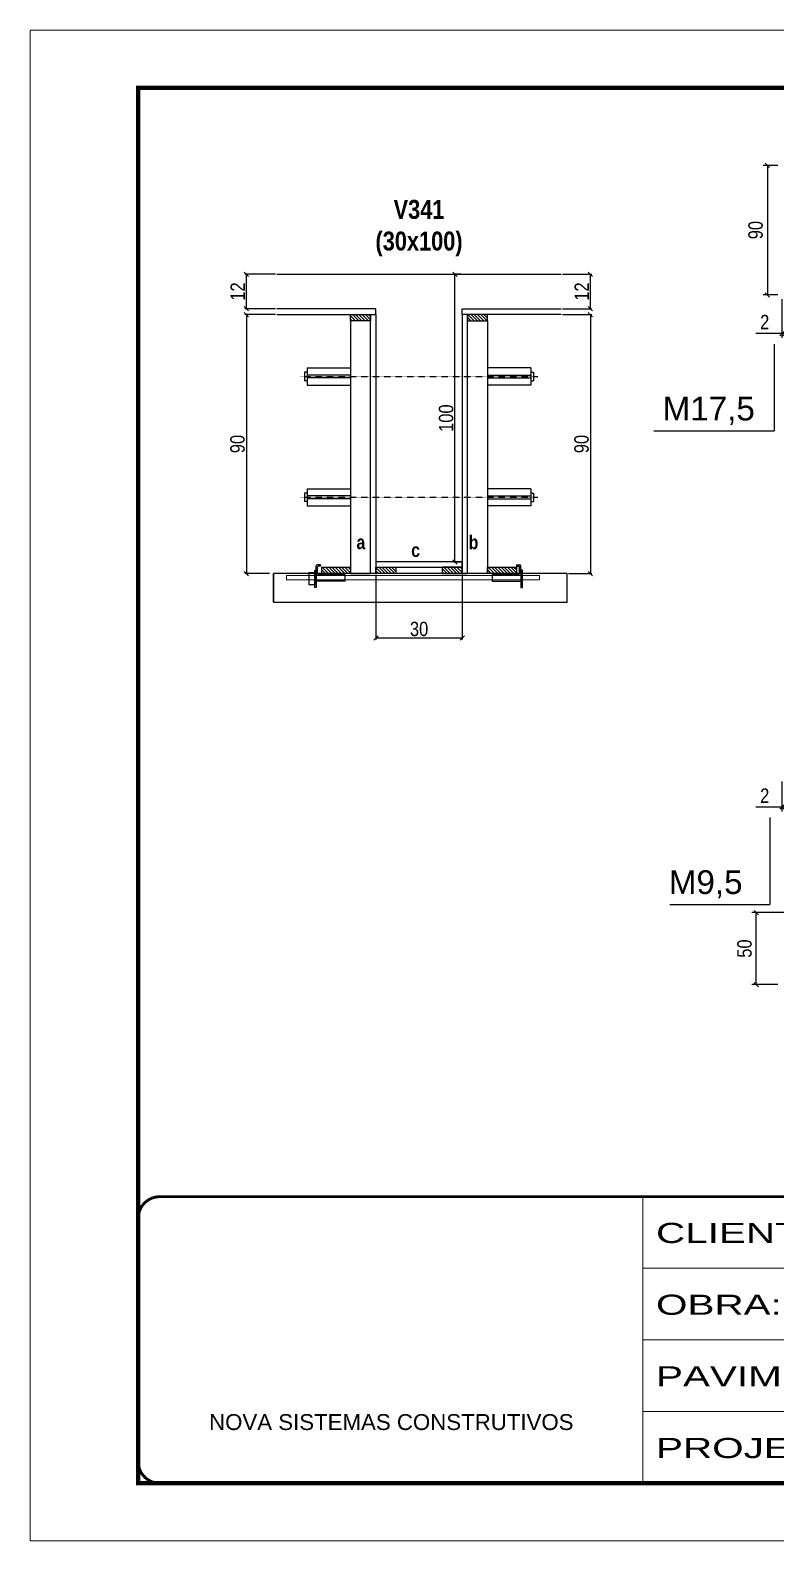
# Model space of a CAD drawing. Extents: x 13154 to 22413, y 1253 to 30260.
# Drawn here: x 13154 to 13672, y 20779 to 21829 of the extents above; entities that cross this region are included whole.
import ezdxf

# ---------------------------------------------------------------- set-up
doc = ezdxf.new("R2010")
doc.units = 0
for name, pattern in [('CONTINUO', [0]), ('DASHED', [0.75, 0.5, -0.25]), ('HIDDEN', [0.375, 0.25, -0.125])]:
    doc.linetypes.add(name, pattern=pattern)
for name, color, linetype in [('barrote', 251, 'Continuous'), ('COTA', 241, 'Continuous'), ('detalhes', 4, 'Continuous'), ('NOMENCLATURA', 7, 'Continuous'), ('Painéis', 200, 'Continuous'), ('presilha', 1, 'Continuous'), ('SARR_2.2x10', 60, 'Continuous'), ('SARR_2.2x7', 40, 'Continuous'), ('SARR_3.5x7', 81, 'Continuous'), ('TENSOR', 3, 'Continuous')]:
    doc.layers.add(name, color=color, linetype=linetype)
for name, color, linetype, lineweight in [('CONCRETO', 251, 'Continuous', 25), ('Folhas', 255, 'Continuous', 9), ('SARRAFO DE PRESSAO', 251, 'DASHED', 9), ('SCO-___-LAJ', 2, 'Continuous', 0)]:
    doc.layers.add(name, color=color, linetype=linetype, lineweight=lineweight)
doc.styles.add('ARIAL', font='arial.ttf')
doc.styles.add('COTA TECNICA', font='techl___.ttf', dxfattribs={"height": 10})
doc.styles.add('COTA TECNICA 2X', font='techl___.ttf', dxfattribs={"height": 10})
doc.styles.get("Standard").update_dxf_attribs({"font": 'arial.ttf'})
doc.styles.add('TECNICA', font='techb___.ttf', dxfattribs={"height": 10})
doc.styles.add('Tecnologia', font='')
doc.styles.get('Tecnologia').set_extended_font_data('Forgotten Futurist')
doc.dimstyles.new('PAINEL', dxfattribs={"dimtxt": 10, "dimasz": 3, "dimexe": 3, "dimexo": 3, "dimgap": 3, "dimtad": 1, "dimdec": 1, "dimzin": 12, "dimdsep": 46, "dimtxsty": 'COTA TECNICA', "dimblk1": 'OBLIQUE', "dimblk2": 'OBLIQUE', "dimsah": 1, "dimcen": 0.9, "dimclrd": 4, "dimclre": 4, "dimclrt": 240, "dimadec": 1, "dimazin": 3, "dimtfac": 1, "dimtdec": 1, "dimtmove": 0, "dimatfit": 3, "dimfxl": 1, "dimtolj": 1, "dimtzin": 12, "dimarcsym": 0})
doc.dimstyles.new('SECAO', dxfattribs={"dimscale": 0.333333, "dimtxt": 5, "dimasz": 9, "dimexe": 3, "dimexo": 3, "dimgap": 3, "dimtad": 1, "dimdec": 1, "dimlfac": 0.5, "dimzin": 12, "dimdsep": 46, "dimtxsty": 'COTA TECNICA 2X', "dimblk1": 'OBLIQUE', "dimblk2": 'OBLIQUE', "dimsah": 1, "dimcen": 0.9, "dimclrd": 4, "dimclre": 4, "dimclrt": 240, "dimadec": 1, "dimazin": 3, "dimtfac": 1, "dimtdec": 1, "dimtmove": 0, "dimatfit": 3, "dimfxl": 1, "dimtolj": 1, "dimtzin": 12, "dimarcsym": 0})

# ---------------------------------------------------------------- blocks, each defined once
blk = doc.blocks.new('9999999999')
at = {"color": 30, "linetype": 'CONTINUO'}
for p, q in [((98564.6, 34230.2), (98564.6, 34429.4)), ((98564.6, 34379.6), (99584, 34379.6)), ((98564.6, 34329.8), (99488, 34329.8)), ((98564.6, 34280), (99488, 34280))]:
    blk.add_line(p, q, dxfattribs=at)
at = {"color": 30, "linetype": 'CONTINUO', "const_width": 2}
blk.add_lwpolyline([(99584, 34230.2), (99584, 34414.4, 0.414214), (99569, 34429.4), (98229, 34429.4, 0.414214), (98214, 34414.4), (98214, 34245.2, 0.414214), (98229, 34230.2), (99584, 34230.2)], format="xyb", dxfattribs=at)
at = {"layer": 'Folhas'}
blk.add_lwpolyline([(98139, 34190.2), (99624, 34190.2), (99624, 35240.2), (98139, 35240.2)], close=True, dxfattribs=at)
at = {"layer": 'Folhas', "color": 30, "const_width": 3}
blk.add_lwpolyline([(98214, 34230.2), (99584, 34230.2), (99584, 35200.2), (98214, 35200.2)], close=True, dxfattribs=at)
at = {"color": 7, "linetype": 'Continuous', "ltscale": 5, "style": 'ARIAL'}
blk.add_text('NOVA SISTEMAS CONSTRUTIVOS', height=11.059, dxfattribs=at).set_placement((98263.2, 34267.2))
at = {"layer": 'Folhas', "color": 7, "style": 'Tecnologia', "width": 1.5}
for s, p in [('CLIENTE:', (98573.7, 34397.2)), ('OBRA:', (98573.7, 34347.3)), ('PAVIMENTO:', (98573.7, 34297.5)), ('PROJETO:', (98573.7, 34247.7))]:
    blk.add_text(s, height=14, dxfattribs=at).set_placement(p)
blk = doc.blocks.new('PRESILHA METÁLICA 1')
at = {"layer": 'presilha'}
for p, q in [((7.5, 10.6), (7.5, 19.9)), ((12, 21), (8.6, 21)), ((9, 11.6), (9, 18.9)), ((12, 19.5), (9.6, 19.5)), ((12, 21), (12, 19.5)), ((0, 13), (6, 13)), ((0, 13), (0, 0)), ((6, 0), (0, 0)), ((6, 15.5), (7.5, 15.5)), ((6, -2.5), (6, 15.5)), ((6, 13), (6, 0)), ((7.5, 15.5), (7.5, -2.5)), ((37.5, 4.1), (7.5, 4.1)), ((37.5, 11), (9.6, 11)), ((37.5, 11), (37.5, 4.1)), ((7.5, -2.5), (6, -2.5))]:
    blk.add_line(p, q, dxfattribs=at)
for centre, radius, start, end in [((8.6, 19.9), 1.14, 90, 180), ((9.6, 18.9), 0.57, 90, 180), ((9.6, 11.6), 0.57, 180, 270)]:
    blk.add_arc(centre, radius, start, end, dxfattribs=at)
blk = doc.blocks.new('PRESILHA METÁLICA 2')
at = {"layer": 'presilha'}
for p, q in [((-5.2, 23.5), (-5.2, 22)), ((-5.2, 23.5), (-1.9, 23.5)), ((-5.2, 22), (-2.8, 22)), ((-2.2, 14.1), (-2.2, 21.4)), ((0.8, 18), (-0.8, 18)), ((-0.8, 18), (-0.8, 0)), ((-0.8, 14.6), (-0.8, 22.4)), ((0.8, 0), (0.8, 18)), ((-30.8, 13.5), (-30.8, 6.6)), ((-30.8, 13.5), (-2.8, 13.5)), ((-30.8, 6.6), (-0.8, 6.6)), ((-0.8, 0), (0.8, 0))]:
    blk.add_line(p, q, dxfattribs=at)
for centre, radius, start, end in [((-2.8, 21.4), 0.57, 0, 90), ((-1.9, 22.4), 1.14, 0, 90), ((-2.8, 14.1), 0.57, 270, 0)]:
    blk.add_arc(centre, radius, start, end, dxfattribs=at)
blk = doc.blocks.new('_Oblique')
at = {"color": 0, "linetype": 'ByBlock', "lineweight": -2}
blk.add_line((-0.5, -0.5), (0.5, 0.5), dxfattribs=at)
blk = doc.blocks.new('*D42')
at = {"layer": 'COTA', "color": 4, "lineweight": -2, "transparency": 16777216}
for p, q in [((13524.2, 21631.5), (13544.5, 21631.5)), ((13543.5, 21631.5), (13543.5, 21451.5)), ((13528.3, 21451.5), (13544.5, 21451.5))]:
    blk.add_line(p, q, dxfattribs=at)
at = {"layer": 'Defpoints', "color": 0, "transparency": 16777216}
for p in [(13523.2, 21631.5), (13527.3, 21451.5), (13543.5, 21451.5)]:
    blk.add_point(p, dxfattribs=at)
at = {"layer": 'COTA', "color": 4, "lineweight": -2, "transparency": 16777216, "xscale": 3, "yscale": 3, "zscale": 3}
for p, rotation in [((13543.5, 21631.5), 90), ((13543.5, 21451.5), 270)]:
    blk.add_blockref('_Oblique', p, dxfattribs=dict(at, rotation=rotation))
at = {"layer": 'COTA', "color": 240, "transparency": 16777216, "insert": (13537.4, 21541.5), "char_height": 10, "attachment_point": 5, "rotation": 90, "style": 'COTA TECNICA 2X'}
blk.add_mtext('\\A1;90', dxfattribs=at)
blk = doc.blocks.new('*D43')
at = {"layer": 'COTA', "color": 4, "lineweight": -2, "transparency": 16777216}
for p, q in [((13524.2, 21659.5), (13544.5, 21659.5)), ((13543.5, 21635.5), (13543.5, 21659.5)), ((13524.2, 21635.5), (13544.5, 21635.5))]:
    blk.add_line(p, q, dxfattribs=at)
at = {"layer": 'Defpoints', "color": 0, "transparency": 16777216}
for p in [(13523.2, 21659.5), (13543.5, 21659.5), (13523.2, 21635.5)]:
    blk.add_point(p, dxfattribs=at)
at = {"layer": 'COTA', "color": 4, "lineweight": -2, "transparency": 16777216, "xscale": 3, "yscale": 3, "zscale": 3}
for p, rotation in [((13543.5, 21659.5), 90), ((13543.5, 21635.5), 270)]:
    blk.add_blockref('_Oblique', p, dxfattribs=dict(at, rotation=rotation))
at = {"layer": 'COTA', "color": 240, "transparency": 16777216, "insert": (13537.5, 21647.5), "char_height": 10, "attachment_point": 5, "rotation": 90, "style": 'COTA TECNICA 2X'}
blk.add_mtext('\\A1;12', dxfattribs=at)
blk = doc.blocks.new('*D44')
at = {"layer": 'COTA', "color": 4, "lineweight": -2, "transparency": 16777216}
for p, q in [((13324.8, 21631.5), (13303.5, 21631.5)), ((13304.5, 21631.5), (13304.5, 21451.5)), ((13320.7, 21451.5), (13303.5, 21451.5))]:
    blk.add_line(p, q, dxfattribs=at)
at = {"layer": 'Defpoints', "color": 0, "transparency": 16777216}
for p in [(13325.8, 21631.5), (13304.5, 21451.5), (13321.7, 21451.5)]:
    blk.add_point(p, dxfattribs=at)
at = {"layer": 'COTA', "color": 4, "lineweight": -2, "transparency": 16777216, "xscale": 3, "yscale": 3, "zscale": 3}
for p, rotation in [((13304.5, 21631.5), 90), ((13304.5, 21451.5), 270)]:
    blk.add_blockref('_Oblique', p, dxfattribs=dict(at, rotation=rotation))
at = {"layer": 'COTA', "color": 240, "transparency": 16777216, "insert": (13298.4, 21541.5), "char_height": 10, "attachment_point": 5, "rotation": 90, "style": 'COTA TECNICA 2X'}
blk.add_mtext('\\A1;90', dxfattribs=at)
blk = doc.blocks.new('*D742')
at = {"layer": 'COTA', "color": 4, "lineweight": -2, "transparency": 16777216}
for p, q in [((13453.5, 21659.5), (13448.4, 21659.5)), ((13449.4, 21459.5), (13449.4, 21659.5)), ((13453.5, 21459.5), (13448.4, 21459.5))]:
    blk.add_line(p, q, dxfattribs=at)
at = {"layer": 'Defpoints', "color": 0, "transparency": 16777216}
for p in [(13449.4, 21659.5), (13454.5, 21659.5), (13454.5, 21459.5)]:
    blk.add_point(p, dxfattribs=at)
at = {"layer": 'COTA', "color": 4, "lineweight": -2, "transparency": 16777216, "xscale": 3, "yscale": 3, "zscale": 3}
for p, rotation in [((13449.4, 21659.5), 90), ((13449.4, 21459.5), 270)]:
    blk.add_blockref('_Oblique', p, dxfattribs=dict(at, rotation=rotation))
at = {"layer": 'COTA', "color": 240, "transparency": 16777216, "insert": (13443.3, 21559.5), "char_height": 10, "attachment_point": 5, "rotation": 90, "style": 'COTA TECNICA 2X'}
blk.add_mtext('\\A1;100', dxfattribs=at)
blk = doc.blocks.new('*D743')
at = {"layer": 'COTA', "color": 4, "lineweight": -2, "transparency": 16777216}
for p, q in [((13324.8, 21659.5), (13303.5, 21659.5)), ((13304.5, 21635.5), (13304.5, 21659.5)), ((13324.8, 21635.5), (13303.5, 21635.5))]:
    blk.add_line(p, q, dxfattribs=at)
at = {"layer": 'Defpoints', "color": 0, "transparency": 16777216}
for p in [(13304.5, 21659.5), (13325.8, 21659.5), (13325.8, 21635.5)]:
    blk.add_point(p, dxfattribs=at)
at = {"layer": 'COTA', "color": 4, "lineweight": -2, "transparency": 16777216, "xscale": 3, "yscale": 3, "zscale": 3}
for p, rotation in [((13304.5, 21659.5), 90), ((13304.5, 21635.5), 270)]:
    blk.add_blockref('_Oblique', p, dxfattribs=dict(at, rotation=rotation))
at = {"layer": 'COTA', "color": 240, "transparency": 16777216, "insert": (13298.5, 21647.5), "char_height": 10, "attachment_point": 5, "rotation": 90, "style": 'COTA TECNICA 2X'}
blk.add_mtext('\\A1;12', dxfattribs=at)
blk = doc.blocks.new('*D744')
at = {"layer": 'COTA', "color": 4, "lineweight": -2, "transparency": 16777216}
for p, q in [((13394.5, 21450.5), (13394.5, 21405.7)), ((13454.5, 21450.5), (13454.5, 21405.7)), ((13394.5, 21406.7), (13454.5, 21406.7))]:
    blk.add_line(p, q, dxfattribs=at)
at = {"layer": 'Defpoints', "color": 0, "transparency": 16777216}
for p in [(13394.5, 21451.5), (13454.5, 21451.5), (13454.5, 21406.7)]:
    blk.add_point(p, dxfattribs=at)
at = {"layer": 'COTA', "color": 4, "lineweight": -2, "transparency": 16777216, "xscale": 3, "yscale": 3, "zscale": 3, "rotation": 180}
blk.add_blockref('_Oblique', (13394.5, 21406.7), dxfattribs=at)
at = {"layer": 'COTA', "color": 4, "lineweight": -2, "transparency": 16777216, "xscale": 3, "yscale": 3, "zscale": 3}
blk.add_blockref('_Oblique', (13454.5, 21406.7), dxfattribs=at)
at = {"layer": 'COTA', "color": 240, "transparency": 16777216, "insert": (13424.5, 21412.9), "char_height": 10, "attachment_point": 5, "style": 'COTA TECNICA 2X'}
blk.add_mtext('\\A1;30', dxfattribs=at)
blk = doc.blocks.new('*D810')
at = {"layer": 'COTA', "color": 4, "linetype": 'ByBlock', "lineweight": -2, "transparency": 16777216}
for p, q in [((13676.6, 21642.2), (13676.6, 21615.3)), ((13678.6, 21642.2), (13678.6, 21615.3)), ((13676.6, 21618.3), (13658.5, 21618.3)), ((13678.6, 21618.3), (13676.6, 21618.3)), ((13678.6, 21618.3), (13681.6, 21618.3))]:
    blk.add_line(p, q, dxfattribs=at)
at = {"layer": 'Defpoints', "color": 0, "linetype": 'ByBlock', "transparency": 16777216}
for p in [(13676.6, 21645.2), (13678.6, 21645.2), (13676.6, 21618.3)]:
    blk.add_point(p, dxfattribs=at)
at = {"layer": 'COTA', "color": 4, "linetype": 'ByBlock', "lineweight": -2, "transparency": 16777216, "xscale": 3, "yscale": 3, "zscale": 3}
blk.add_blockref('_Oblique', (13676.6, 21618.3), dxfattribs=at)
at = {"layer": 'COTA', "color": 4, "linetype": 'ByBlock', "lineweight": -2, "transparency": 16777216, "xscale": 3, "yscale": 3, "zscale": 3, "rotation": 180}
blk.add_blockref('_Oblique', (13678.6, 21618.3), dxfattribs=at)
at = {"layer": 'COTA', "color": 240, "linetype": 'ByBlock', "transparency": 16777216, "insert": (13664.6, 21626.3), "char_height": 10, "attachment_point": 5, "style": 'COTA TECNICA'}
blk.add_mtext('\\A1;2', dxfattribs=at)
blk = doc.blocks.new('*D745')
at = {"layer": 'COTA', "color": 4, "linetype": 'ByBlock', "lineweight": -2, "transparency": 16777216}
for p, q in [((13673.6, 21735.2), (13663.5, 21735.2)), ((13666.5, 21735.2), (13666.5, 21645.2)), ((13673.6, 21645.2), (13663.5, 21645.2))]:
    blk.add_line(p, q, dxfattribs=at)
at = {"layer": 'Defpoints', "color": 0, "linetype": 'ByBlock', "transparency": 16777216}
for p in [(13676.6, 21735.2), (13666.5, 21645.2), (13676.6, 21645.2)]:
    blk.add_point(p, dxfattribs=at)
at = {"layer": 'COTA', "color": 4, "linetype": 'ByBlock', "lineweight": -2, "transparency": 16777216, "xscale": 3, "yscale": 3, "zscale": 3}
for p, rotation in [((13666.5, 21735.2), 90), ((13666.5, 21645.2), 270)]:
    blk.add_blockref('_Oblique', p, dxfattribs=dict(at, rotation=rotation))
at = {"layer": 'COTA', "color": 240, "linetype": 'ByBlock', "transparency": 16777216, "insert": (13658.3, 21690.2), "char_height": 10, "attachment_point": 5, "rotation": 90, "style": 'COTA TECNICA'}
blk.add_mtext('\\A1;90', dxfattribs=at)
blk = doc.blocks.new('*D755')
at = {"layer": 'COTA', "color": 4, "linetype": 'ByBlock', "lineweight": -2, "transparency": 16777216}
for p, q in [((13676.6, 21307), (13676.6, 21286.1)), ((13678.6, 21307), (13678.6, 21286.1)), ((13676.6, 21289.1), (13658.5, 21289.1)), ((13678.6, 21289.1), (13676.6, 21289.1)), ((13678.6, 21289.1), (13681.6, 21289.1))]:
    blk.add_line(p, q, dxfattribs=at)
at = {"layer": 'Defpoints', "color": 0, "linetype": 'ByBlock', "transparency": 16777216}
for p in [(13676.6, 21310), (13678.6, 21310), (13676.6, 21289.1)]:
    blk.add_point(p, dxfattribs=at)
at = {"layer": 'COTA', "color": 4, "linetype": 'ByBlock', "lineweight": -2, "transparency": 16777216, "xscale": 3, "yscale": 3, "zscale": 3}
blk.add_blockref('_Oblique', (13676.6, 21289.1), dxfattribs=at)
at = {"layer": 'COTA', "color": 4, "linetype": 'ByBlock', "lineweight": -2, "transparency": 16777216, "xscale": 3, "yscale": 3, "zscale": 3, "rotation": 180}
blk.add_blockref('_Oblique', (13678.6, 21289.1), dxfattribs=at)
at = {"layer": 'COTA', "color": 240, "linetype": 'ByBlock', "transparency": 16777216, "insert": (13664.6, 21297.1), "char_height": 10, "attachment_point": 5, "style": 'COTA TECNICA'}
blk.add_mtext('\\A1;2', dxfattribs=at)
blk = doc.blocks.new('*D773')
at = {"layer": 'COTA', "color": 4, "linetype": 'ByBlock', "lineweight": -2, "transparency": 16777216}
for p, q in [((13679.6, 21215.8), (13655.7, 21215.8)), ((13658.7, 21165.8), (13658.7, 21215.8)), ((13673.6, 21165.8), (13655.7, 21165.8))]:
    blk.add_line(p, q, dxfattribs=at)
at = {"layer": 'Defpoints', "color": 0, "linetype": 'ByBlock', "transparency": 16777216}
for p in [(13658.7, 21215.8), (13682.6, 21215.8), (13676.6, 21165.8)]:
    blk.add_point(p, dxfattribs=at)
at = {"layer": 'COTA', "color": 4, "linetype": 'ByBlock', "lineweight": -2, "transparency": 16777216, "xscale": 3, "yscale": 3, "zscale": 3}
for p, rotation in [((13658.7, 21215.8), 90), ((13658.7, 21165.8), 270)]:
    blk.add_blockref('_Oblique', p, dxfattribs=dict(at, rotation=rotation))
at = {"layer": 'COTA', "color": 240, "linetype": 'ByBlock', "transparency": 16777216, "insert": (13650.6, 21190.8), "char_height": 10, "attachment_point": 5, "rotation": 90, "style": 'COTA TECNICA'}
blk.add_mtext('\\A1;50', dxfattribs=at)

msp = doc.modelspace()

# ---------------------------------------------------------------- hatches: boundary and pattern name
at = {"layer": 'SARR_2.2x10'}
h = msp.add_hatch(dxfattribs=at)
h.set_pattern_fill('ANSI31', color=256, scale=0.5, angle=90)
h.set_pattern_definition([(135, (46550.4027, -102060.6414), (-1.122532015, -1.122532015), [])])
h.paths.add_polyline_path([(13356.86, 21455.93), (13356.86, 21451.53), (13376.86, 21451.53), (13376.86, 21455.93)])
h = msp.add_hatch(dxfattribs=at)
h.set_pattern_fill('ANSI31', color=256, scale=0.5, angle=90)
h.set_pattern_definition([(135, (46665.6027, -102060.6414), (-1.122532015, -1.122532015), [])])
h.paths.add_polyline_path([(13472.06, 21455.93), (13472.06, 21451.53), (13492.06, 21451.53), (13492.06, 21455.93)])
at = {"layer": 'SARR_2.2x7'}
h = msp.add_hatch(dxfattribs=at)
h.set_pattern_fill('ANSI31', color=256, scale=0.5, angle=90)
h.set_pattern_definition([(135, (46544.4027, -101885.0414), (-1.122532015, -1.122532015), [])])
h.paths.add_polyline_path([(13390.86, 21631.53), (13390.86, 21627.13), (13376.86, 21627.13), (13376.86, 21631.53)])
h = msp.add_hatch(dxfattribs=at)
h.set_pattern_fill('ANSI31', color=256, scale=0.5, angle=90)
h.set_pattern_definition([(135, (46586.4027, -101885.0414), (-1.122532015, -1.122532015), [])])
h.paths.add_polyline_path([(13458.06, 21631.53), (13458.06, 21627.13), (13472.06, 21627.13), (13472.06, 21631.53)])
h = msp.add_hatch(dxfattribs=at)
h.set_pattern_fill('ANSI31', color=256, scale=0.5, angle=90)
h.set_pattern_definition([(135, (46630.0027, -102060.6414), (-1.122532015, -1.122532015), [])])
h.paths.add_polyline_path([(13408.46, 21451.53), (13408.46, 21455.93), (13394.46, 21455.93), (13394.46, 21451.53)])
h = msp.add_hatch(dxfattribs=at)
h.set_pattern_fill('ANSI31', color=256, scale=0.5, angle=90)
h.set_pattern_definition([(135, (46590.0027, -102060.6414), (-1.122532015, -1.122532015), [])])
h.paths.add_polyline_path([(13440.46, 21451.53), (13440.46, 21455.93), (13454.46, 21455.93), (13454.46, 21451.53)])

# ---------------------------------------------------------------- linework, layer by layer
at = {"ltscale": 3}
for p, q in [((13344.86, 21591.42), (13344.86, 21585.42)), ((13346.86, 21591.42), (13344.86, 21591.42)), ((13346.86, 21594.42), (13346.86, 21582.42)), ((13346.86, 21594.42), (13376.86, 21594.42)), ((13376.86, 21589.42), (13346.86, 21589.42)), ((13502.06, 21594.42), (13472.06, 21594.42)), ((13472.06, 21589.42), (13502.06, 21589.42)), ((13502.06, 21594.42), (13502.06, 21582.42)), ((13502.06, 21591.42), (13504.06, 21591.42)), ((13504.06, 21591.42), (13504.06, 21585.42)), ((13346.86, 21585.42), (13344.86, 21585.42)), ((13376.86, 21587.42), (13346.86, 21587.42)), ((13346.86, 21582.42), (13376.86, 21582.42)), ((13472.06, 21587.42), (13502.06, 21587.42)), ((13502.06, 21582.42), (13472.06, 21582.42)), ((13502.06, 21585.42), (13504.06, 21585.42)), ((13344.86, 21507.46), (13344.86, 21501.46)), ((13346.86, 21507.46), (13344.86, 21507.46)), ((13346.86, 21510.46), (13346.86, 21498.46)), ((13346.86, 21510.46), (13376.86, 21510.46)), ((13376.86, 21505.46), (13346.86, 21505.46)), ((13502.06, 21510.46), (13472.06, 21510.46)), ((13472.06, 21505.46), (13502.06, 21505.46)), ((13502.06, 21510.46), (13502.06, 21498.46)), ((13502.06, 21507.46), (13504.06, 21507.46)), ((13504.06, 21507.46), (13504.06, 21501.46)), ((13346.86, 21501.46), (13344.86, 21501.46)), ((13376.86, 21503.46), (13346.86, 21503.46)), ((13346.86, 21498.46), (13376.86, 21498.46)), ((13472.06, 21503.46), (13502.06, 21503.46)), ((13502.06, 21498.46), (13472.06, 21498.46)), ((13502.06, 21501.46), (13504.06, 21501.46))]:
    msp.add_line(p, q, dxfattribs=at)
at = {"layer": 'barrote'}
msp.add_lwpolyline([(13323.41, 21431.53), (13527.33, 21431.53), (13527.33, 21451.53), (13323.41, 21451.53)], close=True, dxfattribs=at)
at = {"layer": 'CONCRETO', "linetype": 'Continuous'}
msp.add_line((13325.77, 21659.53), (13523.16, 21659.53), dxfattribs=at)
at = {"layer": 'detalhes', "color": 250}
msp.add_line((13323.41, 21431.53), (13323.41, 21451.53), dxfattribs=at)
at = {"layer": 'NOMENCLATURA', "linetype": 'Continuous'}
for p, q in [((13671.28, 21611.02), (13671.28, 21550.69)), ((13587.65, 21550.69), (13671.28, 21550.69)), ((13668.06, 21281.86), (13668.06, 21221.53)), ((13598.69, 21221.53), (13668.06, 21221.53))]:
    msp.add_line(p, q, dxfattribs=at)
at = {"layer": 'Painéis', "linetype": 'Continuous', "elevation": 0}
for points in [[(13325.77, 21631.53), (13394.46, 21631.53), (13394.46, 21635.53), (13325.77, 21635.53)], [(13523.16, 21631.53), (13454.46, 21631.53), (13454.46, 21635.53), (13523.16, 21635.53)]]:
    msp.add_lwpolyline(points, dxfattribs=at)
at = {"layer": 'Painéis', "linetype": 'Continuous'}
for points in [[(13390.86, 21451.53), (13390.86, 21631.53), (13394.46, 21631.53), (13394.46, 21451.53)], [(13458.06, 21451.53), (13458.06, 21631.53), (13454.46, 21631.53), (13454.46, 21451.53)], [(13454.46, 21459.53), (13394.46, 21459.53), (13394.46, 21455.93), (13454.46, 21455.93)]]:
    msp.add_lwpolyline(points, close=True, dxfattribs=at)
at = {"layer": 'SARR_2.2x10'}
for points in [[(13356.86, 21455.93), (13376.86, 21455.93), (13376.86, 21451.53), (13356.86, 21451.53)], [(13472.06, 21455.93), (13492.06, 21455.93), (13492.06, 21451.53), (13472.06, 21451.53)]]:
    msp.add_lwpolyline(points, close=True, dxfattribs=at)
at = {"layer": 'SARR_2.2x7', "elevation": 0}
for points in [[(13376.86, 21631.53), (13390.86, 21631.53), (13390.86, 21627.13), (13376.86, 21627.13)], [(13472.06, 21631.53), (13458.06, 21631.53), (13458.06, 21627.13), (13472.06, 21627.13)]]:
    msp.add_lwpolyline(points, close=True, dxfattribs=at)
at = {"layer": 'SARR_2.2x7'}
for points in [[(13394.46, 21455.93), (13408.46, 21455.93), (13408.46, 21451.53), (13394.46, 21451.53)], [(13454.46, 21455.93), (13440.46, 21455.93), (13440.46, 21451.53), (13454.46, 21451.53)]]:
    msp.add_lwpolyline(points, close=True, dxfattribs=at)
at = {"layer": 'SARR_3.5x7'}
for points in [[(13390.86, 21627.13), (13376.86, 21627.13), (13376.86, 21451.53), (13390.86, 21451.53)], [(13458.06, 21627.13), (13472.06, 21627.13), (13472.06, 21451.53), (13458.06, 21451.53)]]:
    msp.add_lwpolyline(points, close=True, dxfattribs=at)
at = {"layer": 'SCO-___-LAJ', "color": 1}
msp.add_lwpolyline([(13332.41, 21450.19), (13508.2, 21450.19), (13508.2, 21447), (13332.41, 21447)], close=True, dxfattribs=at)
at = {"layer": 'TENSOR', "linetype": 'HIDDEN', "ltscale": 0.5}
for p, q in [((13341.86, 21588.42), (13507.06, 21588.42)), ((13341.86, 21504.46), (13507.06, 21504.46))]:
    msp.add_line(p, q, dxfattribs=at)

# ---------------------------------------------------------------- block references
at = {"layer": 'presilha', "xscale": 0.6666666666666666, "yscale": 0.6666666666666666, "zscale": 0.6666666666666666}
for name, p in [('PRESILHA METÁLICA 1', (13348, 21443.56)), ('PRESILHA METÁLICA 2', (13495.74, 21441.89))]:
    msp.add_blockref(name, p, dxfattribs=at)
at = {"layer": 'SARRAFO DE PRESSAO', "color": 6, "linetype": 'ByBlock'}
msp.add_blockref('9999999999', (-84984.6, -13411.06), dxfattribs=at)

# ---------------------------------------------------------------- texts
at = {"layer": 'detalhes', "style": 'TECNICA'}
for s, p in [('a', (13380.99, 21468.42)), ('b', (13458.96, 21468.41)), ('c', (13419.02, 21463))]:
    msp.add_text(s, height=9.6, dxfattribs=at).set_placement(p)
at = {"layer": 'NOMENCLATURA', "linetype": 'Continuous'}
for s, p in [('M17,5', (13593.69, 21557.89)), ('M9,5', (13597.98, 21228.73))]:
    msp.add_text(s, height=16.5, dxfattribs=at).set_placement(p)
at = {"layer": 'NOMENCLATURA', "insert": (13424.46, 21711.22), "char_height": 13.2, "attachment_point": 2, "style": 'TECNICA'}
msp.add_mtext_dynamic_manual_height_columns('V341\\P(30x100)', width=300.2766, gutter_width=1, heights=[0], dxfattribs=at)

# ---------------------------------------------------------------- dimensions: what is measured, and where the dimension line sits
at = {"layer": 'COTA', "linetype": 'ByBlock'}
for base, p1, p2, angle, picture, middle in [((13666.45, 21645.18), (13676.63, 21735.18), (13676.63, 21645.18), 90, '*D745', (13658.32, 21690.18)), ((13676.63, 21289.09), (13678.63, 21309.99), (13676.63, 21309.99), 180, '*D755', (13664.58, 21297.09)), ((13658.75, 21215.76), (13676.63, 21165.76), (13682.63, 21215.76), 90, '*D773', (13650.64, 21190.76))]:
    dim = msp.add_linear_dim(base=base, p1=p1, p2=p2, angle=angle, dimstyle='PAINEL', dxfattribs=at)
    dim.commit()
    dim.dimension.update_dxf_attribs({"geometry": picture, "text_midpoint": middle})
at = {"layer": 'COTA'}
for base, p1, p2, picture, middle in [((13304.55, 21659.53), (13325.77, 21635.53), (13325.77, 21659.53), '*D743', (13298.49, 21647.53)), ((13449.39, 21659.53), (13454.46, 21459.53), (13454.46, 21659.53), '*D742', (13443.29, 21559.53)), ((13543.51, 21659.53), (13523.16, 21635.53), (13523.16, 21659.53), '*D43', (13537.45, 21647.53)), ((13304.55, 21451.53, 0), (13325.77, 21631.53), (13321.65, 21451.53, 0), '*D44', (13298.41, 21541.53, 0)), ((13543.51, 21451.53, 0), (13523.16, 21631.53), (13527.28, 21451.53, 0), '*D42', (13537.38, 21541.53, 0))]:
    dim = msp.add_linear_dim(base=base, p1=p1, p2=p2, angle=90, dimstyle='SECAO', dxfattribs=at)
    dim.commit()
    dim.dimension.update_dxf_attribs({"geometry": picture, "text_midpoint": middle})
at = {"layer": 'COTA', "linetype": 'ByBlock'}
dim = msp.add_linear_dim(base=(13676.63, 21618.25), p1=(13678.63, 21645.18), p2=(13676.63, 21645.18), dimstyle='PAINEL', dxfattribs=at)
dim.commit()
dim.dimension.update_dxf_attribs({"geometry": '*D810', "text_midpoint": (13664.58, 21626.25)})
at = {"layer": 'COTA'}
dim = msp.add_linear_dim(base=(13454.46, 21406.7), p1=(13394.46, 21451.53), p2=(13454.46, 21451.53), dimstyle='SECAO', dxfattribs=at)
dim.commit()
dim.dimension.update_dxf_attribs({"geometry": '*D744', "text_midpoint": (13424.46, 21412.92)})

doc.saveas('drawing.dxf')
